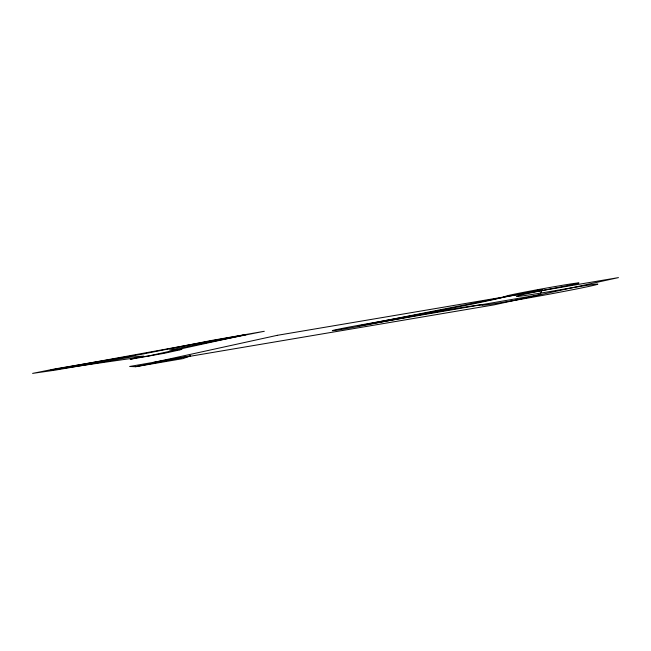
<?xml version="1.0" encoding="UTF-8"?>
<svg xmlns="http://www.w3.org/2000/svg" width="651" height="651" viewBox="0 0 651 651"><rect width="100%" height="100%" fill="white"/><g stroke="black" fill="none" stroke-linecap="round" stroke-linejoin="round"><path stroke-width="0.98" d="M190.409 355.894L183.021 358.603L135.538 366.708L129.663 366.48L190.409 355.894L135.538 366.708M164.825 353.176L178.919 350.083M133.488 358.465L143.741 356.121L130.794 357.082L55.229 370.134L32.591 373.389L55.221 368.865L141.153 354.364L211.022 340.563L264.298 331.286L169.61 349.986L181.889 349.335L179.351 349.994M133.365 358.489L130.265 359.295L164.296 353.29M542.34 289.614L540.029 294.626L358.172 325.964L542.34 289.614M246.062 334.581L148.485 355.967L50.802 370.053L246.062 334.581M277.293 335.322L153.148 362.526L494.304 304.814L618.45 277.611L277.293 335.322M537.368 289.728A37.172 0.781 -10.3 0 0 505.77 296.254A114.568 2.401 -10.3 0 1 364.682 324.239A26.284 0.553 -10.3 0 0 332.97 330.667A26.284 0.553 -10.3 0 0 374.919 323.352A66.369 1.392 -10.3 0 1 446.716 310.12A66.369 1.392 -10.3 0 1 482.35 305.01A58.769 1.229 -10.3 0 0 530.459 297.597A58.769 1.229 -10.3 0 0 595.885 284.796A58.769 1.229 -10.3 0 0 560.21 289.785A68.274 1.432 -10.3 0 1 516.512 296.4A68.274 1.432 -10.3 0 1 556.906 287.693A37.172 0.781 -10.3 0 0 577.559 282.998A37.172 0.781 -10.3 0 0 537.368 289.728"/></g></svg>
